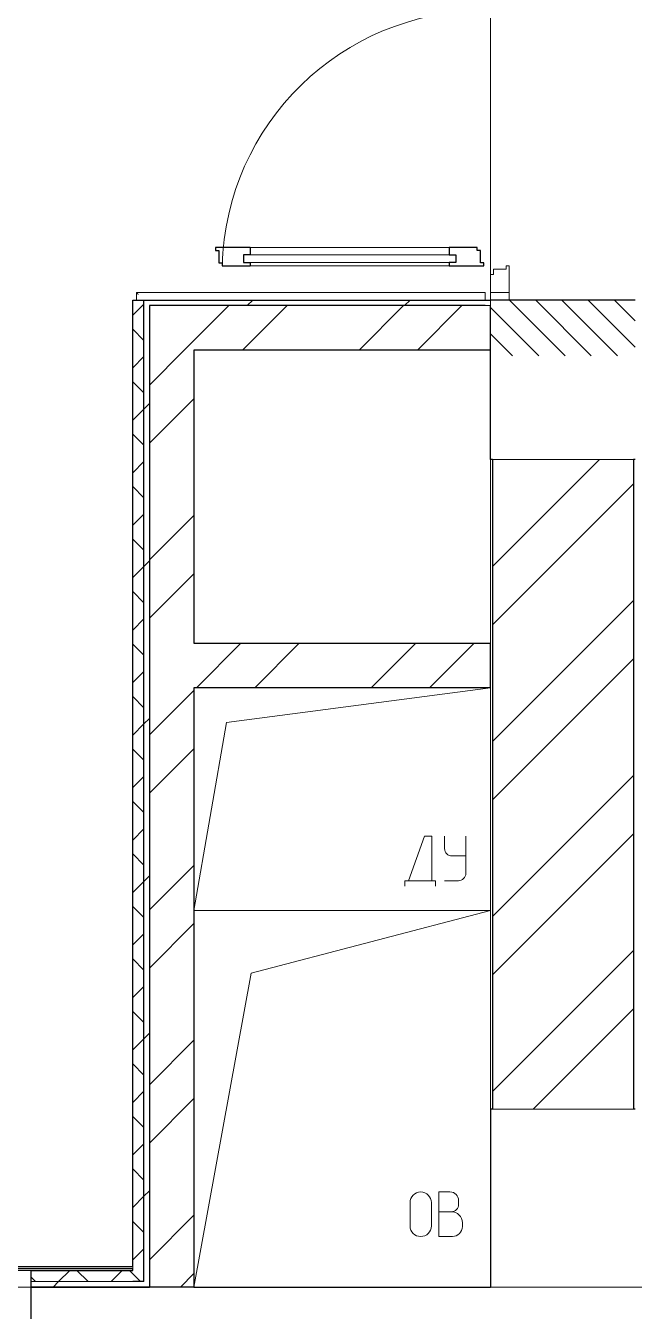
# Model space of a CAD drawing. Header units: millimetres. Extents: x -421858 to 614926, y -468665 to 141641.
# Drawn here: x 129782 to 131424, y 16898 to 20362 of the extents above; entities that cross this region are included whole.
import ezdxf

# ---------------------------------------------------------------- set-up
doc = ezdxf.new("R2010")
doc.units = ezdxf.units.MM
doc.linetypes.add('ADSK_Линия сетки', pattern=[25, 20, -2.5, 0, -2.5])
doc.linetypes.add('ADSK_Штриховая_ш2 п1_5', pattern=[4.5, 3, -1.5])
for name, color, linetype, lineweight in [('Двери', 252, 'Continuous', 9), ('Ограждение', 252, 'Continuous', 9), ('Оси', 252, 'Continuous', 9), ('Стены внутренние', 7, 'Continuous', 18), ('Стены наружные', 7, 'Continuous', 18), ('Стены штриховка', 252, 'Continuous', 9)]:
    doc.layers.add(name, color=color, linetype=linetype, lineweight=lineweight)
doc.layers.add('Двери открывание', color=7, linetype='Continuous', lineweight=9, true_color=0xc0c0c0)

# ---------------------------------------------------------------- blocks, each defined once
blk = doc.blocks.new('2 этаж')
at = {"layer": 'Двери', "lineweight": 18, "true_color": 0x636466}
h = blk.add_hatch(dxfattribs=at)
h.set_pattern_fill('FP_2', color=251, angle=90, style=0, pattern_type=2)
h.set_pattern_definition([(135, (131231.006, 20397.747), (-35.3553, -35.3553), [])])
h.paths.add_polyline_path([(131036, 19472.7), (131426, 19472.7), (131426, 19622.7), (131036, 19622.7), (131036, 19492.5)])
h.paths.add_polyline_path([(131234.3, 21422.7), (131426, 21422.7), (131426, 21572.7), (131036, 21572.7), (131036, 21422.7)])
at = {"color": 251, "lineweight": 18, "true_color": 0x636466}
for p, q in [((130324.1, 18484.7), (131036, 18577.7)), ((131036, 18577.7), (131036, 17977.7)), ((130236, 17977.7), (130324.1, 18484.7)), ((130858.1, 18178.1), (130814.4, 18058.1)), ((130877.7, 18178.1), (130858.1, 18178.1)), ((130877.7, 18058.1), (130877.7, 18178.1)), ((130911.8, 18144.7), (130911.8, 18178.1)), ((130969.2, 18078.1), (130969.2, 18178.1)), ((130969.2, 18124.7), (130931.8, 18124.7)), ((130804.4, 18058.1), (130804.4, 18043.1)), ((130814.4, 18058.1), (130804.4, 18058.1)), ((130814.4, 18058.1), (130877.7, 18058.1)), ((130877.7, 18058.1), (130887.7, 18058.1)), ((130887.7, 18058.1), (130887.7, 18043.1)), ((130911.8, 18058.1), (130949.2, 18058.1)), ((131036, 17977.7), (130236, 17977.7)), ((130236, 17977.7), (131036, 17977.7)), ((131036, 17977.7), (130390.1, 17808.9)), ((131036, 17977.7), (131036, 17442.7)), ((130236, 16962.7), (130390.1, 17808.9)), ((130926.5, 17219.2), (130896.5, 17219.2)), ((130896.5, 17219.2), (130896.5, 17099.2)), ((130818.9, 17127.9), (130818.9, 17190.5)), ((130876.3, 17127.9), (130876.3, 17190.5)), ((130949.8, 17185.9), (130949.8, 17195.9)), ((130929.8, 17165.9), (130896.5, 17165.9)), ((130959.8, 17125.9), (130959.8, 17135.9)), ((130896.5, 17099.2), (130933.1, 17099.2))]:
    blk.add_line(p, q, dxfattribs=at)
for centre, radius, start, end in [((130931.8, 18144.7), 20, 180, 270), ((130949.2, 18078.1), 20, 270, 0), ((130847.6, 17190.5), 28.7, 0, 180), ((130926.5, 17195.9), 23.3, 0, 90), ((130929.8, 17185.9), 20, 270, 0), ((130929.8, 17135.9), 30, 0, 90), ((130847.6, 17127.9), 28.7, 180, 0), ((130933.1, 17125.9), 26.7, 270, 0)]:
    blk.add_arc(centre, radius, start, end, dxfattribs=at)
at = {"layer": 'Двери', "color": 251, "lineweight": 30, "true_color": 0x636466}
for p, q in [((130388, 19764.7), (130294, 19764.7)), ((130294, 19764.7), (130294, 19756.7)), ((130294, 19756.7), (130303, 19756.7)), ((130303, 19756.7), (130303, 19722.7)), ((130388, 19764.7), (130388, 19744.7)), ((131000, 19764.7), (130924, 19764.7)), ((130924, 19764.7), (130924, 19744.7)), ((131000, 19756.7), (131000, 19764.7)), ((131009, 19756.7), (131000, 19756.7)), ((131009, 19722.7), (131009, 19756.7)), ((130303, 19722.7), (130312, 19722.7)), ((130312, 19722.7), (130312, 19714.7)), ((130312, 19714.7), (130388, 19714.7)), ((130388, 19744.7), (130370, 19744.7)), ((130370, 19744.7), (130370, 19723.7)), ((130370, 19723.7), (130388, 19723.7)), ((130388, 19723.7), (130388, 19714.7)), ((130924, 19744.7), (130942, 19744.7)), ((130924, 19723.7), (130924, 19714.7)), ((130942, 19723.7), (130924, 19723.7)), ((130924, 19714.7), (131018, 19714.7)), ((130942, 19744.7), (130942, 19723.7)), ((131018, 19722.7), (131009, 19722.7)), ((131018, 19714.7), (131018, 19722.7))]:
    blk.add_line(p, q, dxfattribs=at)
at = {"layer": 'Двери', "color": 251, "true_color": 0x636466}
for p, q in [((130924, 19764.7), (130388, 19764.7)), ((130942, 19744.7), (130370, 19744.7)), ((130370, 19744.7), (130370, 19723.7)), ((130370, 19723.7), (130942, 19723.7)), ((130388, 19714.7), (130924, 19714.7)), ((130942, 19723.7), (130942, 19744.7)), ((131086, 19714.7), (131078, 19714.7)), ((131078, 19714.7), (131078, 19705.7)), ((131086, 19642.7), (131086, 19714.7)), ((131036, 19691.7), (131036, 19642.7)), ((131044, 19691.7), (131036, 19691.7)), ((131078, 19705.7), (131044, 19705.7)), ((131044, 19705.7), (131044, 19691.7)), ((131086, 19642.7), (131036, 19642.7)), ((131036, 19642.7), (131036, 19622.7)), ((131036, 19642.7), (131086, 19642.7)), ((131036, 19622.7), (131086, 19622.7)), ((131086, 19622.7), (131086, 19642.7))]:
    blk.add_line(p, q, dxfattribs=at)
at = {"layer": 'Двери', "color": 251, "linetype": 'ADSK_Штриховая_ш2 п1_5', "true_color": 0x636466}
for p, q in [((131426, 19622.7), (131036, 19622.7)), ((131036, 19622.7), (131036, 19472.7))]:
    blk.add_line(p, q, dxfattribs=at)
at = {"layer": 'Двери открывание', "color": 251, "true_color": 0x636466}
blk.add_arc((131018, 19696.7), 706, 90, 178.539, dxfattribs=at)
at = {"layer": 'Ограждение', "color": 251, "true_color": 0x636466}
for p, q in [((131021, 19642.7), (130081, 19642.7)), ((130081, 19642.7), (130081, 19622.7)), ((131021, 19637.7), (131021, 19642.7)), ((131021, 19637.7), (131021, 19622.7))]:
    blk.add_line(p, q, dxfattribs=at)
blk.add_open_spline([(130081, 19642.7), (130081, 19642.7), (130081.1, 19642.7), (130081.4, 19642.4), (130081.7, 19642.1), (130082, 19641.8), (130082.2, 19641.5), (130082.5, 19641.2), (130083, 19640.8), (130083.4, 19640.3), (130083.8, 19640), (130084.2, 19639.6), (130084.9, 19638.8), (130085.6, 19638.2), (130086, 19637.7)], degree=3, knots=[0, 0, 0, 0, 0.166667, 0.25, 0.333333, 0.416667, 0.458333, 0.5, 0.583333, 0.666667, 0.708333, 0.75, 0.833333, 1, 1, 1, 1], dxfattribs=at)
at = {"layer": 'Оси', "color": 251, "linetype": 'ADSK_Линия сетки', "ltscale": 100, "true_color": 0x636466}
blk.add_line((165326, 16962.7), (93603.7, 16962.7), dxfattribs=at)
at = {"layer": 'Стены внутренние', "color": 251, "true_color": 0x636466}
for p, q in [((131036, 19691.7), (131036, 21353.7)), ((131036, 19622.7), (131036, 19607.7)), ((131036, 18697.7), (131036, 19192.7)), ((131041, 19192.7), (131421, 19192.7)), ((131036, 17442.7), (131036, 18577.7)), ((131421, 17442.7), (131041, 17442.7)), ((128046, 16962.7), (129796, 16962.7))]:
    blk.add_line(p, q, dxfattribs=at)
at = {"layer": 'Стены внутренние', "color": 251, "lineweight": 30, "true_color": 0x636466}
for p, q in [((131426, 19622.7), (131036, 19622.7)), ((131036, 19192.7), (131036, 19487.7)), ((131041, 19192.7), (131036, 19192.7)), ((131426, 19192.7), (131421, 19192.7)), ((131036, 17442.7), (131036, 16962.7)), ((131041, 17442.7), (131036, 17442.7)), ((131426, 17442.7), (131421, 17442.7)), ((129796, 16962.7), (130116, 16962.7)), ((129796, 16962.7), (129796, 16260.7)), ((130236, 16962.7), (131036, 16962.7))]:
    blk.add_line(p, q, dxfattribs=at)
at = {"layer": 'Стены наружные', "color": 251, "lineweight": 30, "true_color": 0x636466}
for p, q in [((130071, 19622.7), (131036, 19622.7)), ((130071, 17017.7), (130071, 19622.7)), ((130101, 16977.7), (130101, 19622.7)), ((131021, 19607.7), (130116, 19607.7)), ((130116, 19607.7), (130116, 16962.7)), ((131036, 19487.7), (131036, 19607.7)), ((131036, 19487.7), (130236, 19487.7)), ((130236, 19487.7), (130236, 18697.7)), ((131041, 19192.7), (131041, 17442.7)), ((131421, 19192.7), (131421, 17442.7)), ((130236, 18697.7), (131036, 18697.7)), ((131036, 18577.7), (131036, 18697.7)), ((131036, 18577.7), (130236, 18577.7)), ((130236, 18577.7), (130236, 16962.7)), ((130071, 17017.7), (112936, 17017.7)), ((112936, 17012.7), (130071, 17012.7)), ((130071, 17007.7), (130071, 17012.7)), ((129796, 17007.7), (130071, 17007.7)), ((129796, 17007.7), (129796, 16962.7)), ((130101, 16977.7), (130071, 16977.7)), ((130236, 16962.7), (129796, 16962.7)), ((130116, 16962.7), (130116, 16962.7))]:
    blk.add_line(p, q, dxfattribs=at)
at = {"layer": 'Стены наружные', "color": 251, "linetype": 'Continuous', "lineweight": 9, "true_color": 0x636466}
for p, q in [((130071, 19581.8), (130101, 19611.8)), ((130379.8, 19607.7), (130394.8, 19622.7)), ((130804, 19607.7), (130819, 19622.7)), ((130209.9, 19487.7), (130329.9, 19607.7)), ((130367.1, 19487.7), (130487.1, 19607.7)), ((130681.4, 19487.7), (130801.4, 19607.7)), ((130838.6, 19487.7), (130958.6, 19607.7)), ((130101, 19514.2), (130071, 19544.2)), ((130071, 19440.4), (130101, 19470.4)), ((130116, 19393.8), (130209.9, 19487.7)), ((130101, 19372.7), (130071, 19402.7)), ((130101, 19329), (130116, 19344)), ((130116, 19236.7), (130236, 19356.7)), ((130071, 19299), (130101, 19329)), ((130101, 19231.3), (130071, 19261.3)), ((131041, 18904.4), (131329.3, 19192.7)), ((131041, 18904.4), (131329.3, 19192.7)), ((130071, 19157.5), (130101, 19187.5)), ((131041, 18747.3), (131421, 19127.3)), ((131041, 18747.3), (131421, 19127.3)), ((130101, 19089.9), (130071, 19119.9)), ((130071, 19016.1), (130101, 19046.1)), ((130116, 18922.4), (130236, 19042.4)), ((130101, 18948.5), (130071, 18978.5)), ((130101, 18904.7), (130116, 18919.7)), ((130071, 18874.7), (130101, 18904.7)), ((130116, 18765.2), (130236, 18885.2)), ((130101, 18807.1), (130071, 18837.1)), ((131041, 18433), (131421, 18813)), ((131041, 18433), (131421, 18813)), ((130071, 18733.3), (130101, 18763.3)), ((130101, 18665.6), (130071, 18695.6)), ((130242.9, 18577.7), (130362.9, 18697.7)), ((130400, 18577.7), (130520, 18697.7)), ((130714.3, 18577.7), (130834.3, 18697.7)), ((130871.5, 18577.7), (130991.5, 18697.7)), ((131041, 18275.8), (131421, 18655.8)), ((131041, 18275.8), (131421, 18655.8)), ((130071, 18591.9), (130101, 18621.9)), ((130116, 18450.9), (130236, 18570.9)), ((130101, 18524.2), (130071, 18554.2)), ((130071, 18450.4), (130101, 18480.4)), ((130101, 18480.4), (130116, 18495.4)), ((130101, 18382.8), (130071, 18412.8)), ((130116, 18293.7), (130236, 18413.7)), ((130071, 18309), (130101, 18339)), ((131041, 17961.5), (131421, 18341.5)), ((131041, 17961.5), (131421, 18341.5)), ((130101, 18241.4), (130071, 18271.4)), ((130071, 18167.6), (130101, 18197.6)), ((131041, 17804.3), (131421, 18184.3)), ((131041, 17804.3), (131421, 18184.3)), ((130101, 18100), (130071, 18130)), ((130116, 17979.4), (130236, 18099.4)), ((130071, 18026.2), (130101, 18056.2)), ((130101, 18056.2), (130116, 18071.2)), ((130101, 17958.5), (130071, 17988.5)), ((130071, 17884.8), (130101, 17914.8)), ((130116, 17822.3), (130236, 17942.3)), ((130101, 17817.1), (130071, 17847.1)), ((131041, 17490), (131421, 17870)), ((131041, 17490), (131421, 17870)), ((130071, 17743.3), (130101, 17773.3)), ((130101, 17675.7), (130071, 17705.7)), ((131150.9, 17442.7), (131421, 17712.9)), ((131150.9, 17442.7), (131421, 17712.9)), ((130101, 17631.9), (130116, 17646.9)), ((130071, 17601.9), (130101, 17631.9)), ((130116, 17508), (130236, 17628)), ((130101, 17534.3), (130071, 17564.3)), ((130071, 17460.5), (130101, 17490.5)), ((130116, 17350.8), (130236, 17470.8)), ((130101, 17392.8), (130071, 17422.8)), ((130071, 17319.1), (130101, 17349.1)), ((130101, 17251.4), (130071, 17281.4)), ((130101, 17207.6), (130116, 17222.6)), ((130071, 17177.6), (130101, 17207.6)), ((130116, 17036.5), (130236, 17156.5)), ((130101, 17110), (130071, 17140)), ((130071, 17036.2), (130101, 17066.2)), ((129809, 16977.7), (129796, 16990.7)), ((129856.1, 16962.7), (129871.1, 16977.7)), ((129871.1, 16977.7), (129901.1, 17007.7)), ((129950.4, 16977.7), (129920.4, 17007.7)), ((130012.5, 16977.7), (130042.5, 17007.7)), ((130071, 16998.6), (130061.8, 17007.7)), ((130091.8, 16977.7), (130071, 16998.6)), ((130199.4, 16962.7), (130236, 16999.3))]:
    blk.add_line(p, q, dxfattribs=at)
at = {"layer": 'Стены наружные', "color": 251, "true_color": 0x636466}
for p, q in [((128046, 17007.7), (129796, 17007.7)), ((129796, 16962.7), (128046, 16962.7))]:
    blk.add_line(p, q, dxfattribs=at)
at = {"layer": 'Стены штриховка', "color": 251, "true_color": 0x636466}
for p, q in [((131021, 19607.7), (131036, 19607.7)), ((130071, 17012.7), (130071, 17017.7)), ((130071, 16977.7), (129796, 16977.7))]:
    blk.add_line(p, q, dxfattribs=at)

msp = doc.modelspace()

# ---------------------------------------------------------------- block references
msp.add_blockref('2 этаж', (0, 0))

doc.saveas('drawing.dxf')
